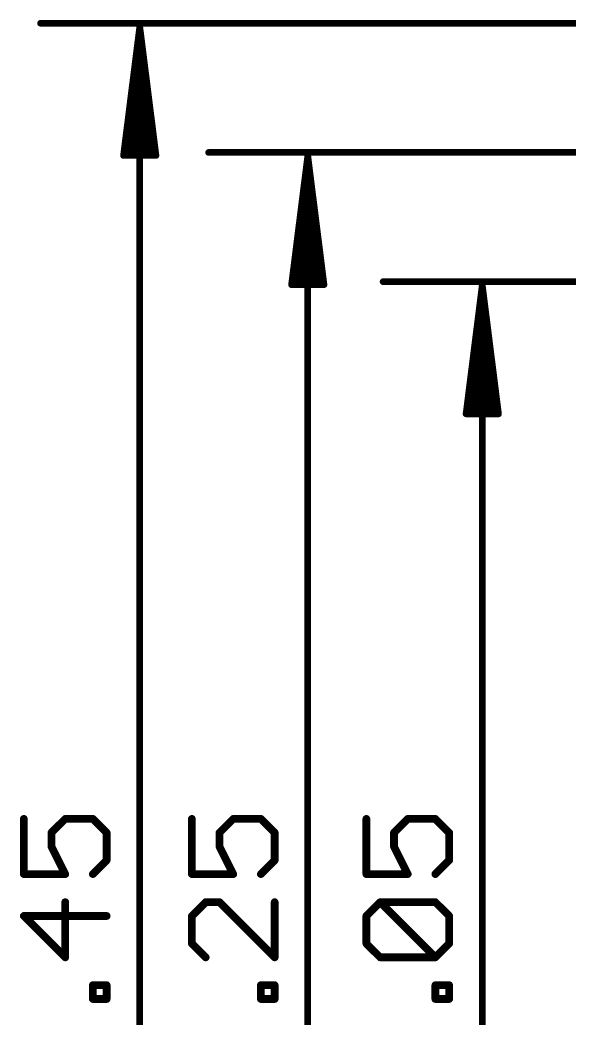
# Model space of a CAD drawing. Extents: x -11.1 to 62.6, y -8.5 to 38.4.
# Drawn here: x -11.12 to -0.33, y 12.19 to 31.82 of the extents above; entities that cross this region are included whole.
import ezdxf

# ---------------------------------------------------------------- set-up
doc = ezdxf.new("R2010")
doc.units = 0
doc.layers.add('47', color=253, linetype='CONTINUOUS')

msp = doc.modelspace()

# ---------------------------------------------------------------- linework, layer by layer
at = {"layer": '47'}
for points, const_width in [([(2.54, 31.75), (-10.713, 31.75)], 0.13), ([(-8.763, 31.685), (-9.0822, 29.15)], 0.13), ([(-8.763, 31.685), (-9.023, 29.15)], 0.13), ([(-8.763, 31.685), (-8.893, 29.15)], 0.13), ([(-8.763, 31.685), (-8.763, -5.015)], 0.13), ([(-8.4438, 29.15), (-8.763, 31.685)], 0.13), ([(-8.633, 29.15), (-8.763, 31.685)], 0.13), ([(-8.503, 29.15), (-8.763, 31.685)], 0.13), ([(2.54, 29.21), (-7.411, 29.21)], 0.13), ([(-9.0822, 29.15), (-8.4438, 29.15)], 0.13), ([(-5.461, 29.145), (-5.7802, 26.61)], 0.13), ([(-5.461, 29.145), (-5.721, 26.61)], 0.13), ([(-5.461, 29.145), (-5.591, 26.61)], 0.13), ([(-5.461, 29.145), (-5.461, -2.475)], 0.13), ([(-5.1418, 26.61), (-5.461, 29.145)], 0.13), ([(-5.331, 26.61), (-5.461, 29.145)], 0.13), ([(-5.201, 26.61), (-5.461, 29.145)], 0.13), ([(5.08, 26.67), (-3.982, 26.67)], 0.13), ([(-5.7802, 26.61), (-5.1418, 26.61)], 0.13), ([(-2.032, 26.605), (-2.3512, 24.07)], 0.13), ([(-2.032, 26.605), (-2.292, 24.07)], 0.13), ([(-2.032, 26.605), (-2.162, 24.07)], 0.13), ([(-2.032, 26.605), (-2.032, 0.065)], 0.13), ([(-1.7128, 24.07), (-2.032, 26.605)], 0.13), ([(-1.902, 24.07), (-2.032, 26.605)], 0.13), ([(-1.772, 24.07), (-2.032, 26.605)], 0.13), ([(-2.3512, 24.07), (-1.7128, 24.07)], 0.13), ([(-11.0407, 16.1074), (-11.0407, 15.0227)], 0.1524), ([(-10.4984, 15.8362), (-10.2272, 16.1074)], 0.1524), ([(-10.2272, 16.1074), (-9.6849, 16.1074)], 0.1524), ([(-9.6849, 16.1074), (-9.4137, 15.8362)], 0.1524), ([(-7.7387, 16.1074), (-7.7387, 15.0227)], 0.1524), ([(-7.1964, 15.8362), (-6.9252, 16.1074)], 0.1524), ([(-6.9252, 16.1074), (-6.3829, 16.1074)], 0.1524), ([(-6.3829, 16.1074), (-6.1117, 15.8362)], 0.1524), ([(-4.3097, 16.1074), (-4.3097, 15.0227)], 0.1524), ([(-3.7674, 15.8362), (-3.4962, 16.1074)], 0.1524), ([(-3.4962, 16.1074), (-2.9539, 16.1074)], 0.1524), ([(-2.9539, 16.1074), (-2.6827, 15.8362)], 0.1524), ([(-10.4984, 15.565), (-10.4984, 15.8362)], 0.1524), ([(-9.4137, 15.8362), (-9.4137, 15.2939)], 0.1524), ([(-7.1964, 15.565), (-7.1964, 15.8362)], 0.1524), ([(-6.1117, 15.8362), (-6.1117, 15.2939)], 0.1524), ([(-3.7674, 15.565), (-3.7674, 15.8362)], 0.1524), ([(-2.6827, 15.8362), (-2.6827, 15.2939)], 0.1524), ([(-10.2272, 15.0227), (-10.4984, 15.565)], 0.1524), ([(-6.9252, 15.0227), (-7.1964, 15.565)], 0.1524), ([(-3.4962, 15.0227), (-3.7674, 15.565)], 0.1524), ([(-9.4137, 15.2939), (-9.6849, 15.0227)], 0.1524), ([(-6.1117, 15.2939), (-6.3829, 15.0227)], 0.1524), ([(-2.6827, 15.2939), (-2.9539, 15.0227)], 0.1524), ([(-11.0407, 15.0227), (-10.2272, 15.0227)], 0.1524), ([(-7.7387, 15.0227), (-6.9252, 15.0227)], 0.1524), ([(-4.3097, 15.0227), (-3.4962, 15.0227)], 0.1524), ([(-10.2272, 13.3855), (-10.2272, 14.4702)], 0.1524), ([(-7.4675, 14.4702), (-7.7387, 14.199)], 0.1524), ([(-7.1964, 14.4702), (-7.4675, 14.4702)], 0.1524), ([(-6.1117, 13.3855), (-7.1964, 14.4702)], 0.1524), ([(-6.1117, 14.4702), (-6.1117, 13.3855)], 0.1524), ([(-4.3097, 14.199), (-4.0385, 14.4702)], 0.1524), ([(-4.0385, 14.4702), (-2.9539, 14.4702)], 0.1524), ([(-2.9539, 13.3855), (-4.0385, 14.4702)], 0.1524), ([(-2.9539, 14.4702), (-2.6827, 14.199)], 0.1524), ([(-9.4137, 14.199), (-11.0407, 14.199)], 0.1524), ([(-11.0407, 14.199), (-10.2272, 13.3855)], 0.1524), ([(-7.7387, 14.199), (-7.7387, 13.6567)], 0.1524), ([(-4.3097, 13.6567), (-4.3097, 14.199)], 0.1524), ([(-2.6827, 14.199), (-2.6827, 13.6567)], 0.1524), ([(-7.7387, 13.6567), (-7.4675, 13.3855)], 0.1524), ([(-4.0385, 13.3855), (-4.3097, 13.6567)], 0.1524), ([(-2.6827, 13.6567), (-2.9539, 13.3855)], 0.1524), ([(-2.9539, 13.3855), (-4.0385, 13.3855)], 0.1524), ([(-9.6849, 12.567), (-9.6849, 12.8381)], 0.1524), ([(-9.6849, 12.8381), (-9.4137, 12.8381)], 0.1524), ([(-9.4137, 12.8381), (-9.4137, 12.567)], 0.1524), ([(-6.3829, 12.567), (-6.3829, 12.8381)], 0.1524), ([(-6.3829, 12.8381), (-6.1117, 12.8381)], 0.1524), ([(-6.1117, 12.8381), (-6.1117, 12.567)], 0.1524), ([(-2.9539, 12.567), (-2.9539, 12.8381)], 0.1524), ([(-2.9539, 12.8381), (-2.6827, 12.8381)], 0.1524), ([(-2.6827, 12.8381), (-2.6827, 12.567)], 0.1524), ([(-9.4137, 12.567), (-9.6849, 12.567)], 0.1524), ([(-6.1117, 12.567), (-6.3829, 12.567)], 0.1524), ([(-2.6827, 12.567), (-2.9539, 12.567)], 0.1524)]:
    msp.add_lwpolyline(points, dxfattribs=dict(at, const_width=const_width))
for points, const_width in [([(-10.713, 31.7825, 1), (-10.713, 31.7175)], 0.065), ([(-8.7305, 31.685, 1), (-8.7955, 31.685)], 0.065), ([(-8.7308, 31.6891, 1), (-8.7952, 31.6809)], 0.065), ([(-8.7305, 31.6833, 1), (-8.7955, 31.6867)], 0.065), ([(-8.7305, 31.6867, 1), (-8.7955, 31.6833)], 0.065), ([(-8.7307, 31.6883, 1), (-8.7953, 31.6817)], 0.065), ([(-8.7307, 31.6817, 1), (-8.7953, 31.6883)], 0.065), ([(-8.7308, 31.6809, 1), (-8.7952, 31.6891)], 0.065), ([(-7.411, 29.2425, 1), (-7.411, 29.1775)], 0.065), ([(-9.1145, 29.1541, 1), (-9.05, 29.1459)], 0.065), ([(-9.0822, 29.1825, 1), (-9.0822, 29.1175)], 0.065), ([(-9.0553, 29.1533, 1), (-8.9907, 29.1467)], 0.065), ([(-8.9255, 29.1517, 1), (-8.8605, 29.1483)], 0.065), ([(-8.6655, 29.1483, 1), (-8.6005, 29.1517)], 0.065), ([(-8.5353, 29.1467, 1), (-8.4707, 29.1533)], 0.065), ([(-8.476, 29.1459, 1), (-8.4115, 29.1541)], 0.065), ([(-8.4438, 29.1175, 1), (-8.4438, 29.1825)], 0.065), ([(-5.4285, 29.145, 1), (-5.4935, 29.145)], 0.065), ([(-5.4288, 29.1491, 1), (-5.4932, 29.1409)], 0.065), ([(-5.4285, 29.1433, 1), (-5.4935, 29.1467)], 0.065), ([(-5.4285, 29.1467, 1), (-5.4935, 29.1433)], 0.065), ([(-5.4287, 29.1483, 1), (-5.4933, 29.1417)], 0.065), ([(-5.4287, 29.1417, 1), (-5.4933, 29.1483)], 0.065), ([(-5.4288, 29.1409, 1), (-5.4932, 29.1491)], 0.065), ([(-3.982, 26.7025, 1), (-3.982, 26.6375)], 0.065), ([(-5.8125, 26.6141, 1), (-5.748, 26.6059)], 0.065), ([(-5.7802, 26.6425, 1), (-5.7802, 26.5775)], 0.065), ([(-5.7533, 26.6133, 1), (-5.6887, 26.6067)], 0.065), ([(-5.6235, 26.6117, 1), (-5.5585, 26.6083)], 0.065), ([(-5.3635, 26.6083, 1), (-5.2985, 26.6117)], 0.065), ([(-5.2333, 26.6067, 1), (-5.1687, 26.6133)], 0.065), ([(-5.174, 26.6059, 1), (-5.1095, 26.6141)], 0.065), ([(-5.1418, 26.5775, 1), (-5.1418, 26.6425)], 0.065), ([(-1.9995, 26.605, 1), (-2.0645, 26.605)], 0.065), ([(-1.9998, 26.6091, 1), (-2.0642, 26.6009)], 0.065), ([(-1.9995, 26.6033, 1), (-2.0645, 26.6067)], 0.065), ([(-1.9995, 26.6067, 1), (-2.0645, 26.6033)], 0.065), ([(-1.9997, 26.6083, 1), (-2.0643, 26.6017)], 0.065), ([(-1.9997, 26.6017, 1), (-2.0643, 26.6083)], 0.065), ([(-1.9998, 26.6009, 1), (-2.0642, 26.6091)], 0.065), ([(-2.3835, 24.0741, 1), (-2.319, 24.0659)], 0.065), ([(-2.3512, 24.1025, 1), (-2.3512, 24.0375)], 0.065), ([(-2.3243, 24.0733, 1), (-2.2597, 24.0667)], 0.065), ([(-2.1945, 24.0717, 1), (-2.1295, 24.0683)], 0.065), ([(-1.9345, 24.0683, 1), (-1.8695, 24.0717)], 0.065), ([(-1.8043, 24.0667, 1), (-1.7397, 24.0733)], 0.065), ([(-1.745, 24.0659, 1), (-1.6805, 24.0741)], 0.065), ([(-1.7128, 24.0375, 1), (-1.7128, 24.1025)], 0.065), ([(-11.0026, 16.1074, 1), (-11.0788, 16.1074)], 0.0762), ([(-10.2272, 16.1455, 1), (-10.2272, 16.0693)], 0.0762), ([(-10.2003, 16.0804, 1), (-10.2541, 16.1343)], 0.0762), ([(-9.6579, 16.1343, 1), (-9.7118, 16.0804)], 0.0762), ([(-9.6849, 16.0693, 1), (-9.6849, 16.1455)], 0.0762), ([(-7.7006, 16.1074, 1), (-7.7768, 16.1074)], 0.0762), ([(-6.9252, 16.1455, 1), (-6.9252, 16.0693)], 0.0762), ([(-6.8983, 16.0804, 1), (-6.9521, 16.1343)], 0.0762), ([(-6.3559, 16.1343, 1), (-6.4098, 16.0804)], 0.0762), ([(-6.3829, 16.0693, 1), (-6.3829, 16.1455)], 0.0762), ([(-4.2716, 16.1074, 1), (-4.3478, 16.1074)], 0.0762), ([(-3.4962, 16.1455, 1), (-3.4962, 16.0693)], 0.0762), ([(-3.4693, 16.0804, 1), (-3.5231, 16.1343)], 0.0762), ([(-2.9269, 16.1343, 1), (-2.9808, 16.0804)], 0.0762), ([(-2.9539, 16.0693, 1), (-2.9539, 16.1455)], 0.0762), ([(-10.4603, 15.8362, 1), (-10.5365, 15.8362)], 0.0762), ([(-10.5253, 15.8631, 1), (-10.4714, 15.8093)], 0.0762), ([(-9.3756, 15.8362, 1), (-9.4518, 15.8362)], 0.0762), ([(-9.4406, 15.8093, 1), (-9.3868, 15.8631)], 0.0762), ([(-7.1583, 15.8362, 1), (-7.2345, 15.8362)], 0.0762), ([(-7.2233, 15.8631, 1), (-7.1694, 15.8093)], 0.0762), ([(-6.0736, 15.8362, 1), (-6.1498, 15.8362)], 0.0762), ([(-6.1386, 15.8093, 1), (-6.0848, 15.8631)], 0.0762), ([(-3.7293, 15.8362, 1), (-3.8055, 15.8362)], 0.0762), ([(-3.7943, 15.8631, 1), (-3.7404, 15.8093)], 0.0762), ([(-2.6446, 15.8362, 1), (-2.7208, 15.8362)], 0.0762), ([(-2.7096, 15.8093, 1), (-2.6558, 15.8631)], 0.0762), ([(-10.5365, 15.565, 1), (-10.4603, 15.565)], 0.0762), ([(-10.4643, 15.5821, 1), (-10.5324, 15.548)], 0.0762), ([(-7.2345, 15.565, 1), (-7.1583, 15.565)], 0.0762), ([(-7.1623, 15.5821, 1), (-7.2304, 15.548)], 0.0762), ([(-3.8055, 15.565, 1), (-3.7293, 15.565)], 0.0762), ([(-3.7333, 15.5821, 1), (-3.8014, 15.548)], 0.0762), ([(-9.4518, 15.2939, 1), (-9.3756, 15.2939)], 0.0762), ([(-9.3868, 15.2669, 1), (-9.4406, 15.3208)], 0.0762), ([(-6.1498, 15.2939, 1), (-6.0736, 15.2939)], 0.0762), ([(-6.0848, 15.2669, 1), (-6.1386, 15.3208)], 0.0762), ([(-2.7208, 15.2939, 1), (-2.6446, 15.2939)], 0.0762), ([(-2.6558, 15.2669, 1), (-2.7096, 15.3208)], 0.0762), ([(-11.0407, 15.0608, 1), (-11.0407, 14.9846)], 0.0762), ([(-11.0788, 15.0227, 1), (-11.0026, 15.0227)], 0.0762), ([(-10.2613, 15.0057, 1), (-10.1931, 15.0397)], 0.0762), ([(-10.2272, 14.9846, 1), (-10.2272, 15.0608)], 0.0762), ([(-9.7118, 15.0496, 1), (-9.6579, 14.9958)], 0.0762), ([(-7.7387, 15.0608, 1), (-7.7387, 14.9846)], 0.0762), ([(-7.7768, 15.0227, 1), (-7.7006, 15.0227)], 0.0762), ([(-6.9593, 15.0057, 1), (-6.8911, 15.0397)], 0.0762), ([(-6.9252, 14.9846, 1), (-6.9252, 15.0608)], 0.0762), ([(-6.4098, 15.0496, 1), (-6.3559, 14.9958)], 0.0762), ([(-4.3097, 15.0608, 1), (-4.3097, 14.9846)], 0.0762), ([(-4.3478, 15.0227, 1), (-4.2716, 15.0227)], 0.0762), ([(-3.5303, 15.0057, 1), (-3.4621, 15.0397)], 0.0762), ([(-3.4962, 14.9846, 1), (-3.4962, 15.0608)], 0.0762), ([(-2.9808, 15.0496, 1), (-2.9269, 14.9958)], 0.0762), ([(-10.1891, 14.4702, 1), (-10.2653, 14.4702)], 0.0762), ([(-7.4675, 14.5083, 1), (-7.4675, 14.4321)], 0.0762), ([(-7.4406, 14.4433, 1), (-7.4945, 14.4971)], 0.0762), ([(-7.1694, 14.4971, 1), (-7.2233, 14.4433)], 0.0762), ([(-7.1964, 14.4321, 1), (-7.1964, 14.5083)], 0.0762), ([(-6.0736, 14.4702, 1), (-6.1498, 14.4702)], 0.0762), ([(-4.0385, 14.5083, 1), (-4.0385, 14.4321)], 0.0762), ([(-4.0116, 14.4971, 1), (-4.0655, 14.4433)], 0.0762), ([(-4.0116, 14.4433, 1), (-4.0655, 14.4971)], 0.0762), ([(-2.9269, 14.4971, 1), (-2.9808, 14.4433)], 0.0762), ([(-2.9539, 14.4321, 1), (-2.9539, 14.5083)], 0.0762), ([(-11.0137, 14.226, 1), (-11.0676, 14.1721)], 0.0762), ([(-11.0407, 14.2371, 1), (-11.0407, 14.1609)], 0.0762), ([(-9.4137, 14.1609, 1), (-9.4137, 14.2371)], 0.0762), ([(-7.7006, 14.199, 1), (-7.7768, 14.199)], 0.0762), ([(-7.7656, 14.226, 1), (-7.7117, 14.1721)], 0.0762), ([(-4.2716, 14.199, 1), (-4.3478, 14.199)], 0.0762), ([(-4.3366, 14.226, 1), (-4.2827, 14.1721)], 0.0762), ([(-2.6446, 14.199, 1), (-2.7208, 14.199)], 0.0762), ([(-2.7096, 14.1721, 1), (-2.6558, 14.226)], 0.0762), ([(-7.7768, 13.6567, 1), (-7.7006, 13.6567)], 0.0762), ([(-7.7117, 13.6836, 1), (-7.7656, 13.6298)], 0.0762), ([(-4.3478, 13.6567, 1), (-4.2716, 13.6567)], 0.0762), ([(-4.2827, 13.6836, 1), (-4.3366, 13.6298)], 0.0762), ([(-2.7208, 13.6567, 1), (-2.6446, 13.6567)], 0.0762), ([(-2.6558, 13.6298, 1), (-2.7096, 13.6836)], 0.0762), ([(-10.2653, 13.3855, 1), (-10.1891, 13.3855)], 0.0762), ([(-10.2541, 13.3586, 1), (-10.2003, 13.4125)], 0.0762), ([(-7.4945, 13.3586, 1), (-7.4406, 13.4125)], 0.0762), ([(-6.1498, 13.3855, 1), (-6.0736, 13.3855)], 0.0762), ([(-6.1386, 13.3586, 1), (-6.0848, 13.4125)], 0.0762), ([(-4.0385, 13.4236, 1), (-4.0385, 13.3474)], 0.0762), ([(-4.0655, 13.3586, 1), (-4.0116, 13.4125)], 0.0762), ([(-2.9808, 13.4125, 1), (-2.9269, 13.3586)], 0.0762), ([(-2.9808, 13.3586, 1), (-2.9269, 13.4125)], 0.0762), ([(-2.9539, 13.3474, 1), (-2.9539, 13.4236)], 0.0762), ([(-9.6468, 12.8381, 1), (-9.723, 12.8381)], 0.0762), ([(-9.6849, 12.8762, 1), (-9.6849, 12.8)], 0.0762), ([(-9.3756, 12.8381, 1), (-9.4518, 12.8381)], 0.0762), ([(-9.4137, 12.8, 1), (-9.4137, 12.8762)], 0.0762), ([(-6.3448, 12.8381, 1), (-6.421, 12.8381)], 0.0762), ([(-6.3829, 12.8762, 1), (-6.3829, 12.8)], 0.0762), ([(-6.0736, 12.8381, 1), (-6.1498, 12.8381)], 0.0762), ([(-6.1117, 12.8, 1), (-6.1117, 12.8762)], 0.0762), ([(-2.9158, 12.8381, 1), (-2.992, 12.8381)], 0.0762), ([(-2.9539, 12.8762, 1), (-2.9539, 12.8)], 0.0762), ([(-2.6446, 12.8381, 1), (-2.7208, 12.8381)], 0.0762), ([(-2.6827, 12.8, 1), (-2.6827, 12.8762)], 0.0762), ([(-9.6849, 12.6051, 1), (-9.6849, 12.5289)], 0.0762), ([(-9.723, 12.567, 1), (-9.6468, 12.567)], 0.0762), ([(-9.4518, 12.567, 1), (-9.3756, 12.567)], 0.0762), ([(-9.4137, 12.5289, 1), (-9.4137, 12.6051)], 0.0762), ([(-6.3829, 12.6051, 1), (-6.3829, 12.5289)], 0.0762), ([(-6.421, 12.567, 1), (-6.3448, 12.567)], 0.0762), ([(-6.1498, 12.567, 1), (-6.0736, 12.567)], 0.0762), ([(-6.1117, 12.5289, 1), (-6.1117, 12.6051)], 0.0762), ([(-2.9539, 12.6051, 1), (-2.9539, 12.5289)], 0.0762), ([(-2.992, 12.567, 1), (-2.9158, 12.567)], 0.0762), ([(-2.7208, 12.567, 1), (-2.6446, 12.567)], 0.0762), ([(-2.6827, 12.5289, 1), (-2.6827, 12.6051)], 0.0762)]:
    msp.add_lwpolyline(points, format="xyb", dxfattribs=dict(at, const_width=const_width))

doc.saveas('drawing.dxf')
